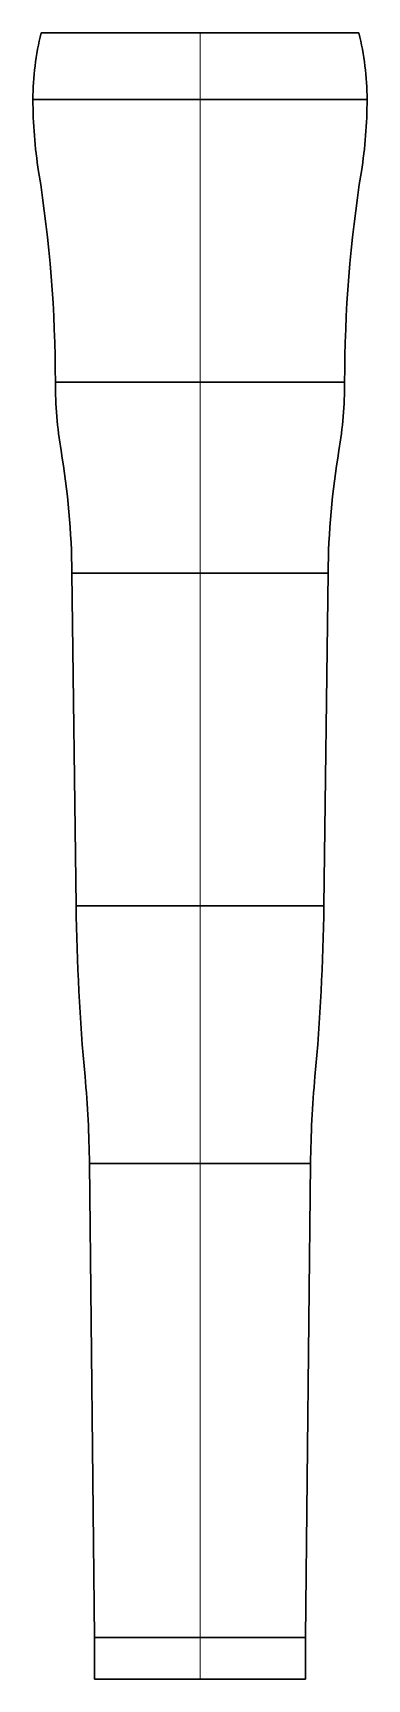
# Model space of a CAD drawing. Extents: x 176 to 1002, y 12 to 613.
# Drawn here: x 961.4 to 1001.6, y 41.1 to 239.1 of the extents above; entities that cross this region are included whole.
import ezdxf

# ---------------------------------------------------------------- set-up
doc = ezdxf.new("R2010")
doc.units = 0
doc.header["$LTSCALE"] = 7
doc.header["$MEASUREMENT"] = 0
doc.layers.get('0').update_dxf_attribs({"linetype": 'CONTINUOUS', "lineweight": 15})
doc.layers.add('3', color=3, linetype='CONTINUOUS', lineweight=30)

msp = doc.modelspace()

# ---------------------------------------------------------------- linework, layer by layer
msp.add_line((981.4596, 239.1432), (981.4596, 41.1432))
at = {"layer": '3'}
for p, q in [((962.3596, 239.1432), (981.4596, 239.1432)), ((1000.5596, 239.1432), (981.4596, 239.1432)), ((961.3596, 231.1432), (981.4596, 231.1432)), ((1001.5596, 231.1432), (981.4596, 231.1432)), ((964.0596, 197.1432), (981.4596, 197.1432)), ((998.8596, 197.1432), (981.4596, 197.1432)), ((966.0596, 174.1432), (981.4596, 174.1432)), ((966.5596, 134.1432), (966.0596, 174.1432)), ((996.8596, 174.1432), (981.4596, 174.1432)), ((996.3596, 134.1432), (996.8596, 174.1432)), ((966.5596, 134.1432), (981.4596, 134.1432)), ((996.3596, 134.1432), (981.4596, 134.1432)), ((968.1596, 103.1432), (981.4596, 103.1432)), ((968.1596, 103.1432), (968.7596, 46.1432)), ((994.7596, 103.1432), (981.4596, 103.1432)), ((994.7596, 103.1432), (994.1596, 46.1432)), ((968.7596, 46.1432), (981.4596, 46.1432)), ((968.7596, 41.1432), (968.7596, 46.1432)), ((994.1596, 46.1432), (981.4596, 46.1432)), ((994.1596, 41.1432), (994.1596, 46.1432)), ((968.7596, 41.1432), (981.4596, 41.1432)), ((994.1596, 41.1432), (981.4596, 41.1432))]:
    msp.add_line(p, q, dxfattribs=at)
for centre, radius, start, end in [((993.8596, 231.1432), 32.5, 165.749967, 180), ((969.0596, 231.1432), 32.5, 0, 14.250033), ((1016.3596, 231.1432), 55, 180, 189.080861), ((946.5596, 231.1432), 55, 350.919139, 0), ((803.6355, 197.1432), 160.4241, 0, 9.080861), ((1159.2837, 197.1432), 160.4241, 170.919139, 180), ((1014.0596, 197.1432), 50, 180, 189.479645), ((948.8596, 197.1432), 50, 350.520355, 0), ((869.0546, 172.9306), 97.0126, 0.71616, 9.479645), ((1093.8646, 172.9306), 97.0126, 170.520355, 179.28384), ((1227.2971, 137.4024), 260.7579, 180.71616, 185.231239), ((735.6221, 137.4024), 260.7579, 354.768761, 359.28384), ((838.1668, 101.7748), 130, 0.603091, 5.231239), ((1124.7524, 101.7748), 130, 174.768761, 179.396909)]:
    msp.add_arc(centre, radius, start, end, dxfattribs=at)

doc.saveas('drawing.dxf')
